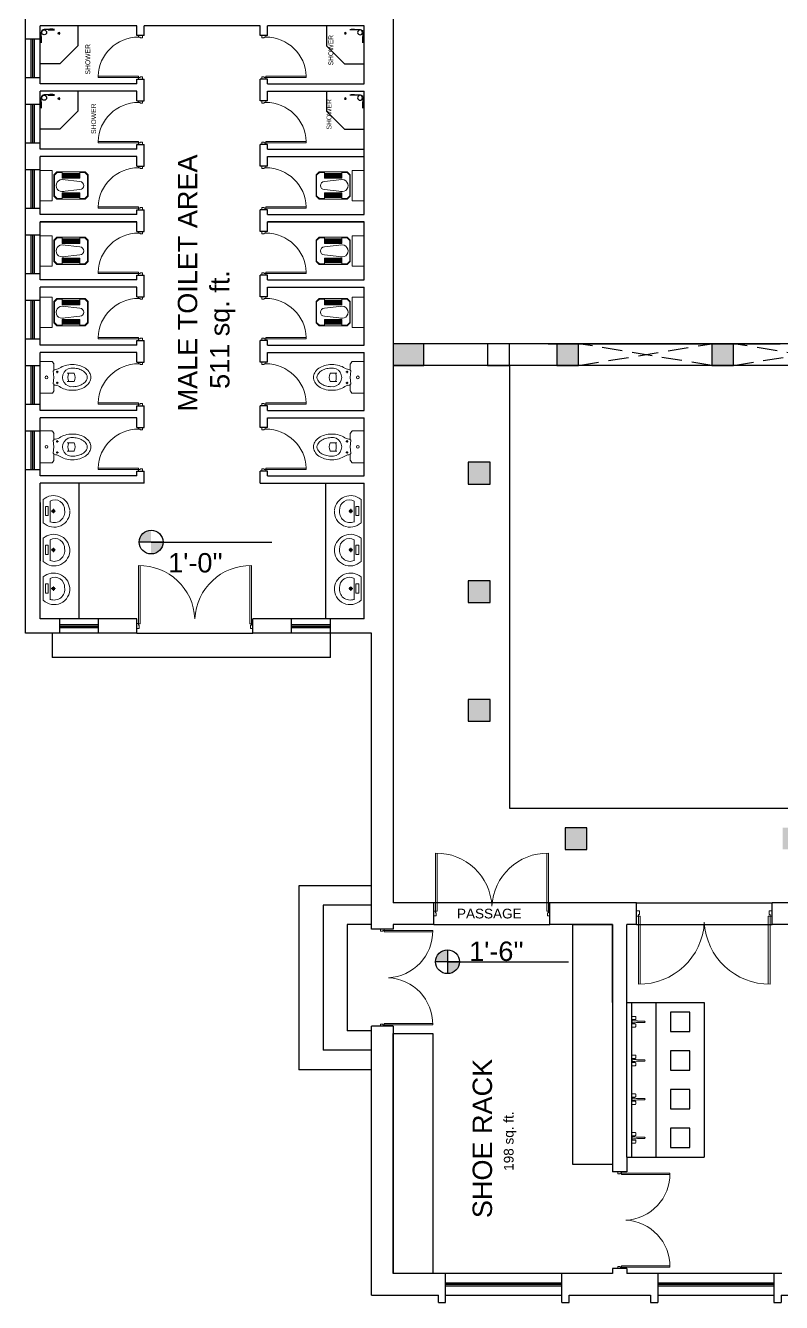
# Model space of a CAD drawing. Header units: inches. Extents: x -6210 to 141093, y -2740 to 21225.
# Drawn here: x 88003 to 88472, y 6016 to 6808 of the extents above; entities that cross this region are included whole.
import ezdxf

# ---------------------------------------------------------------- set-up
doc = ezdxf.new("R2010")
doc.units = ezdxf.units.IN
doc.header["$LTSCALE"] = 100
doc.header["$MEASUREMENT"] = 0
doc.linetypes.add('ACAD_ISO02W100', pattern=[15, 12, -3])
doc.linetypes.add('HIDDEN2', pattern=[0.1875, 0.125, -0.0625])
for name, color, linetype in [('1text', 6, 'Continuous'), ('arches', 83, 'Continuous'), ('beams', 30, 'Continuous'), ('boxes', 39, 'Continuous'), ('column', 2, 'Continuous'), ('FIXTURES', 251, 'Continuous'), ('steps', 9, 'Continuous'), ('walls', 1, 'Continuous'), ('windows', 150, 'Continuous')]:
    doc.layers.add(name, color=color, linetype=linetype)
for name, color, linetype, lineweight in [('DODTED', 2, 'HIDDEN2', 5), ('DOOR', 11, 'Continuous', 5), ('FURNITUR', 253, 'Continuous', 18), ('H', 8, 'Continuous', 5)]:
    doc.layers.add(name, color=color, linetype=linetype, lineweight=lineweight)
doc.styles.get("Standard").update_dxf_attribs({"font": 'arial.ttf', "height": 4})

# ---------------------------------------------------------------- blocks, each defined once
blk = doc.blocks.new('A$C0F316CBE')
at = {"linetype": 'Continuous'}
for p, q in [((0, 15.97), (1.88, 17.85)), ((0, 15.97), (0, 2.82)), ((0.38, 15.82), (2.04, 17.48)), ((1.88, 17.85), (19.36, 17.85)), ((2.04, 17.48), (5.17, 17.48)), ((5.17, 17.85), (5.17, 13.97)), ((5.69, 13.97), (5.69, 17.08)), ((6.21, 13.97), (6.21, 17.08)), ((6.73, 13.97), (6.73, 17.08)), ((7.24, 13.97), (7.24, 17.08)), ((7.76, 13.97), (7.76, 17.08)), ((8.28, 13.97), (8.28, 17.08)), ((8.8, 13.97), (8.8, 17.08)), ((9.32, 13.97), (9.32, 17.08)), ((9.84, 13.97), (9.84, 17.08)), ((10.36, 13.97), (10.36, 17.08)), ((10.88, 13.97), (10.88, 17.08)), ((11.4, 13.97), (11.4, 17.08)), ((11.92, 13.97), (11.92, 17.08)), ((12.44, 13.97), (12.44, 17.08)), ((12.95, 13.97), (12.95, 17.08)), ((13.47, 13.97), (13.47, 17.08)), ((13.99, 13.97), (13.99, 17.08)), ((14.51, 13.97), (14.51, 17.08)), ((15.03, 13.97), (15.03, 17.08)), ((15.55, 13.97), (15.55, 17.08)), ((16.07, 17.85), (16.07, 13.97)), ((16.07, 17.48), (19.2, 17.48)), ((20.86, 15.82), (19.2, 17.48)), ((21.24, 15.97), (19.36, 17.85)), ((21.24, 15.97), (21.24, 2.82)), ((22.35, 9.4), (22.35, 18.79)), ((22.35, 18.79), (29.87, 18.79)), ((29.87, 18.79), (29.87, 0)), ((0.38, 15.82), (0.38, 2.97)), ((5.17, 13.97), (16.07, 13.97)), ((16.07, 13.15), (5.17, 11.84)), ((20.86, 15.82), (20.86, 2.97)), ((22.35, 9.4), (22.35, 0)), ((0, 2.82), (1.88, 0.94)), ((0.38, 2.97), (2.04, 1.31)), ((1.88, 0.94), (19.36, 0.94)), ((2.04, 1.31), (5.17, 1.31)), ((16.07, 5.64), (5.17, 6.95)), ((5.17, 4.82), (16.07, 4.82)), ((5.17, 4.82), (5.17, 0.94)), ((5.69, 4.82), (5.69, 1.71)), ((6.21, 4.82), (6.21, 1.71)), ((6.73, 4.82), (6.73, 1.71)), ((7.24, 4.82), (7.24, 1.71)), ((7.76, 4.82), (7.76, 1.71)), ((8.28, 4.82), (8.28, 1.71)), ((8.8, 4.82), (8.8, 1.71)), ((9.32, 4.82), (9.32, 1.71)), ((9.84, 4.82), (9.84, 1.71)), ((10.36, 4.82), (10.36, 1.71)), ((10.88, 4.82), (10.88, 1.71)), ((11.4, 4.82), (11.4, 1.71)), ((11.92, 4.82), (11.92, 1.71)), ((12.44, 4.82), (12.44, 1.71)), ((12.95, 4.82), (12.95, 1.71)), ((13.47, 4.82), (13.47, 1.71)), ((13.99, 4.82), (13.99, 1.71)), ((14.51, 4.82), (14.51, 1.71)), ((15.03, 4.82), (15.03, 1.71)), ((15.55, 4.82), (15.55, 1.71)), ((16.07, 4.82), (16.07, 0.94)), ((16.07, 1.31), (19.2, 1.31)), ((20.86, 2.97), (19.2, 1.31)), ((21.24, 2.82), (19.36, 0.94)), ((22.35, 0), (29.87, 0))]:
    blk.add_line(p, q, dxfattribs=at)
for centre, radius, start, end in [((5.17, 9.39), 2.44, 90, 270), ((16.07, 9.39), 3.76, 256.23655, 103.76345)]:
    blk.add_arc(centre, radius, start, end, dxfattribs=at)
blk = doc.blocks.new('FDSADDFAEREWRWER')
at = {"layer": 'FURNITUR'}
for p, q in [((38129.7, -26484.29), (38128.31, -26484.29)), ((38129.03, -26485.01), (38129.03, -26483.58)), ((38131.03, -26483.27), (38131.03, -26479.55)), ((38131.03, -26487.72), (38131.46, -26483.74)), ((38131.11, -26479.29), (38132, -26478.04)), ((38131.37, -26483.56), (38131.12, -26483.42)), ((38139.46, -26477.85), (38132.36, -26477.85)), ((38139.68, -26497.37), (38139.68, -26478.08)), ((38122.79, -26485.17), (38118.71, -26485.17)), ((38122.79, -26490.28), (38118.71, -26490.28)), ((38129.72, -26491.16), (38128.31, -26491.16)), ((38129.03, -26491.9), (38129.03, -26490.49)), ((38131.03, -26487.72), (38131.45, -26491.69)), ((38131.03, -26495.9), (38131.03, -26492.12)), ((38131.34, -26491.88), (38131.14, -26491.96)), ((38131.11, -26496.16), (38132, -26497.41)), ((38139.46, -26497.6), (38132.36, -26497.6))]:
    blk.add_line(p, q, dxfattribs=at)
at = {"layer": 'FURNITUR', "extrusion": (0, 0, -1)}
for centre, major_axis, start_param, end_param in [((38116.61, -26489.36), (-6.28, 6.28), -0.250471, 0.175324), ((38116.61, -26489.36), (-4.71, 4.71), -0.250471, 0.175324), ((38118.42, -26491.94), (-8.51, 8.51), 0.175324, 0.503558), ((38118.42, -26491.94), (-6.94, -6.94), 1.74612, 2.074355), ((38119.6, -26496.03), (-11.52, 11.52), 0.503558, 0.785398), ((38119.6, -26496.03), (-9.95, -9.95), 2.074355, 2.310238), ((38119.88, -26487.72), (-4.12, 4.12), 0.626699, 4.08569), ((38119.6, -26496.03), (-11.52, -11.52), 2.356194, 2.638034), ((38120.78, -26491.94), (-8.51, 8.51), 1.067238, 1.389176), ((38131.06, -26476.04), (-4.89, -4.89), 5.503466, 6.019803), ((38129.03, -26484.29), (-0.275, 0.275), 3.926991, 7.068583), ((38129.03, -26484.29), (-0.275, 0.275), 0.785398, 3.926991), ((38131.47, -26479.55), (-0.314, 0.314), -0.785398, -0.165149), ((38131.2, -26483.27), (-0.125, 0.125), 4.434999, 5.497787), ((38131.28, -26483.72), (-0.125, -0.125), 2.864203, 4.034681), ((38132.36, -26478.3), (-0.314, -0.314), 1.405648, 2.356194), ((38139.46, -26478.08), (-0.157, -0.157), 2.356194, 3.926991), ((38113.86, -26487.72), (-4.02, 4.02), -0.785398, -0.250471), ((38113.86, -26487.72), (-4.02, -4.02), 0.250471, 0.785398), ((38116.61, -26486.09), (-6.28, 6.28), 4.537065, 4.96286), ((38113.86, -26487.72), (-2.45, -2.45), 0.785398, 1.320326), ((38113.86, -26487.72), (-2.45, 2.45), -1.320326, -0.785398), ((38116.61, -26486.09), (-4.71, 4.71), 4.537065, 4.96286), ((38118.42, -26483.51), (-6.94, -6.94), 5.779627, 6.107861), ((38123.16, -26487.72), (-3.69, -3.69), 0.295539, 1.275258), ((38118.71, -26485.35), (-0.125, -0.125), 1.275258, 2.356194), ((38118.71, -26490.1), (-0.125, 0.125), 3.926991, 5.007928), ((38114.82, -26487.72), (-5.34, -5.34), 3.582609, 4.271372), ((38131.06, -26499.41), (-4.89, 4.89), 0.263382, 0.779719), ((38129.03, -26491.16), (-0.275, 0.275), 3.926991, 7.068583), ((38129.03, -26491.16), (-0.275, 0.275), 0.785398, 3.926991), ((38131.2, -26492.12), (-0.125, 0.125), -0.785398, 0.415559), ((38131.28, -26491.71), (-0.125, -0.125), 3.819301, 5.127948), ((38135.68, -26487.72), (-0.627, 0.627), -0.785398, 2.356194), ((38135.68, -26487.72), (-0.627, -0.627), 3.926991, 7.068583), ((38118.42, -26483.51), (-8.51, 8.51), 4.208831, 4.537065), ((38119.6, -26479.42), (-11.52, -11.52), 5.497787, 5.779627), ((38119.6, -26479.42), (-9.95, 9.95), 3.972947, 4.208831), ((38119.6, -26479.42), (-11.52, 11.52), 3.645151, 3.926991), ((38120.78, -26483.51), (-8.51, -8.51), 4.894009, 5.215947), ((38131.47, -26495.9), (-0.314, 0.314), -1.405648, -0.785398), ((38132.36, -26497.15), (-0.314, 0.314), 3.926991, 4.877538), ((38139.46, -26497.37), (-0.157, -0.157), 3.926991, 5.497787)]:
    blk.add_ellipse(centre, major_axis=major_axis, ratio=1, start_param=start_param, end_param=end_param, dxfattribs=at)
blk = doc.blocks.new('A$C47FC17B3')
for p, q in [((0, 8.3), (0, 6.19)), ((0, 8.3), (6.63, 8.3)), ((2, 8.3), (2, 6.19)), ((4.63, 8.3), (4.63, 6.19)), ((6.63, 8.3), (6.63, 6.19)), ((0.39, 5.8), (1.61, 5.8)), ((2.85, 4.77), (2.85, 0.46)), ((3.78, 4.77), (3.78, 0.46)), ((6.24, 5.8), (5.02, 5.8))]:
    blk.add_line(p, q)
blk.add_lwpolyline([(2.28, 8.3), (4.35, 8.3), (4.35, 8.07), (2.28, 8.07)], close=True)
for centre, radius, start, end in [((-54.69, 1.86), 57.61, 2.89716, 6.19146), ((61.32, 1.86), 57.61, 173.80854, 177.10284), ((0.39, 6.19), 0.386, 180, 270), ((1.61, 6.19), 0.386, 270, 0), ((3.32, 0.46), 0.462, 180, 0), ((5.02, 6.19), 0.386, 180, 270), ((6.24, 6.19), 0.386, 270, 0)]:
    blk.add_arc(centre, radius, start, end)
blk = doc.blocks.new('A$C4A15109F')
at = {"layer": 'H'}
blk.add_blockref('A$C47FC17B3', (-3.32, 18.7), dxfattribs=at)
blk = doc.blocks.new('D')
at = {"layer": 'DOOR'}
for p, q in [((73476.83, 10997.38), (73476.83, 10955.35)), ((73477.98, 10955.35), (73477.98, 10997.38)), ((73557.36, 10955.35), (73557.36, 10997.38)), ((73558.52, 10997.38), (73558.52, 10955.35)), ((73475.67, 10955.37), (73476.83, 10955.37)), ((73475.67, 10951.98), (73475.67, 10955.37)), ((73476.83, 10955.37), (73476.83, 10954.21)), ((73476.83, 10955.35), (73477.98, 10955.35)), ((73558.52, 10955.35), (73557.36, 10955.35)), ((73559.67, 10955.37), (73558.52, 10955.37)), ((73558.52, 10955.37), (73558.52, 10954.21)), ((73559.67, 10951.98), (73559.67, 10955.37)), ((73477.4, 10951.98), (73475.67, 10951.98)), ((73476.83, 10954.21), (73477.4, 10954.21)), ((73477.4, 10954.21), (73477.4, 10951.98)), ((73557.94, 10954.21), (73557.94, 10951.98)), ((73558.52, 10954.21), (73557.94, 10954.21)), ((73557.94, 10951.98), (73559.67, 10951.98))]:
    blk.add_line(p, q, dxfattribs=at)
for centre, start, end in [((73477.4, 10957.07), 2.7057, 90.82091), ((73557.94, 10957.07), 89.17909, 177.2943)]:
    blk.add_arc(centre, 40.31, start, end, dxfattribs=at)
blk = doc.blocks.new('D1')
for points in [[(1.5, 40.9), (1.5, 1.9), (3, 1.9), (3, 40.9)], [(1.5, 0.4), (2.2, 0.4), (2.2, -1.9), (0, -1.9), (0, 1.9), (1.5, 1.9)], [(42, 1.9), (42, -1.9), (39.8, -1.9), (39.8, 0.4), (40.5, 0.4), (40.5, 1.9)]]:
    blk.add_lwpolyline(points, close=True)
blk.add_arc((1.5, 1.9), 39, 0, 88.1502)
blk = doc.blocks.new('LAV', base_point=(396, 588))
for p, q in [((396.16, 580.62), (396.16, 595.06)), ((400.34, 580.9), (400.34, 593.97)), ((397.56, 584.98), (397.56, 590.7)), ((397.56, 590.7), (399.3, 590.7)), ((399.3, 590.7), (399.3, 584.98)), ((396.16, 580.62), (396.16, 580.62)), ((399.3, 584.98), (397.56, 584.98)), ((400.34, 580.9), (400.34, 580.9))]:
    blk.add_line(p, q)
for centre, radius, start, end in [((402.61, 587.41), 10, 6.35112, 130.15119), ((403.37, 588.72), 6.06, 355.56068, 119.93468), ((402.96, 587.43), 9.62, 225.04094, 4.876), ((402.9, 587.29), 6.63, 247.37131, 10.7334)]:
    blk.add_arc(centre, radius, start, end)
blk = doc.blocks.new('A$C56213ABD')
for points in [[(11.23, 10.06), (8.56, 10.06)], [(9.9, 11.42), (9.9, 8.74)]]:
    blk.add_lwpolyline(points)
for centre, radius in [((9.89, 10.06), 0.938), ((9.9, 10.06), 0.75)]:
    blk.add_circle(centre, radius)
at = {"rotation": 270}
blk.add_blockref('LAV', (10.11, 16.55), dxfattribs=at)
blk = doc.blocks.new('f')
at = {"layer": 'FIXTURES'}
for p, q in [((3718.8, 2061), (3718.8, 2080.5)), ((3746.2, 2079.7), (3746.2, 2079.3)), ((3746.2, 2079.5), (3750.2, 2079.5)), ((3753, 2072.4), (3753.4, 2072.4)), ((3753.2, 2072.4), (3753.2, 2076.5)), ((3718.8, 2061), (3736.8, 2043)), ((3750.3, 2060.9), (3748.5, 2062.7)), ((3750.3, 2062.7), (3748.5, 2060.9)), ((3756.8, 2043), (3736.8, 2043))]:
    blk.add_line(p, q, dxfattribs=at)
for centre, radius in [((3750.3, 2076.5), 2.45), ((3749.4, 2061.8), 0.675)]:
    blk.add_circle(centre, radius, dxfattribs=at)
for centre, radius, start, end in [((3743, 2115.6), 36.4, 265.0668, 274.9332), ((3750.2, 2076.5), 3.03, 0, 90), ((3789.3, 2069.3), 36.4, 175.0668, 184.9332), ((3717.1, 2069.3), 36.4, 355.0668, 4.9332)]:
    blk.add_arc(centre, radius, start, end, dxfattribs=at)

msp = doc.modelspace()

# ---------------------------------------------------------------- hatches: boundary and pattern name
at = {"layer": '1text'}
h = msp.add_hatch(color=256, dxfattribs=at)
h.dxf.hatch_style = 1
h.paths.add_polyline_path([(88081.18721, 6495.01971, 0.414213562), (88073.80397, 6487.63648), (88081.18721, 6487.63648)])
h.paths.add_polyline_path([(88088.57045, 6487.63648), (88081.18721, 6487.63648), (88081.18721, 6480.25324, 0.414213562)])
h = msp.add_hatch(color=256, dxfattribs=at)
h.dxf.hatch_style = 1
h.paths.add_polyline_path([(88264.96166, 6234.87876, 0.414213562), (88257.57842, 6227.49553), (88264.96166, 6227.49553)])
h.paths.add_polyline_path([(88272.34489, 6227.49553), (88264.96166, 6227.49553), (88264.96166, 6220.11229, 0.414213562)])
at = {"layer": 'column'}
h = msp.add_hatch(color=256, dxfattribs=at)
h.dxf.hatch_style = 1
h.paths.add_polyline_path([(88250.27095, 6610.58138), (88231.32052, 6610.58138), (88231.32052, 6597.08138), (88250.27095, 6597.08138)])
h.paths.add_polyline_path([(88346.27095, 6610.58138), (88332.78303, 6610.58138), (88332.78303, 6597.08138), (88346.27095, 6597.08138)])
h.paths.add_polyline_path([(88442.27095, 6610.58138), (88428.78303, 6610.58138), (88428.78303, 6597.08138), (88442.27095, 6597.08138)])
h.paths.add_polyline_path([(88538.27095, 6610.58138), (88524.78303, 6610.58138), (88524.78303, 6597.08138), (88538.27095, 6597.08138)])
h.paths.add_polyline_path([(88634.27095, 6610.58138), (88620.78303, 6610.58138), (88620.78303, 6597.08138), (88634.27095, 6597.08138)])
h.paths.add_polyline_path([(88730.27095, 6610.58138), (88716.78303, 6610.58138), (88716.78303, 6597.08138), (88730.27095, 6597.08138)])
h.paths.add_polyline_path([(88826.27095, 6610.58138), (88812.78303, 6610.58138), (88812.78303, 6597.08138), (88826.27095, 6597.08138)])
h.paths.add_polyline_path([(88922.27095, 6610.58138), (88908.78303, 6610.58138), (88908.78303, 6597.08138), (88922.27095, 6597.08138)])
h.paths.add_polyline_path([(89018.27095, 6610.58138), (89004.78303, 6610.58138), (89004.78303, 6597.08138), (89018.27095, 6597.08138)])
h.paths.add_polyline_path([(89114.27095, 6610.58138), (89100.78303, 6610.58138), (89100.78303, 6597.08138), (89114.27095, 6597.08138)])
h.paths.add_polyline_path([(89210.27095, 6610.58138), (89196.78303, 6610.58138), (89196.78303, 6597.08138), (89210.27095, 6597.08138)])
h.paths.add_polyline_path([(89306.27095, 6610.58138), (89292.78303, 6610.58138), (89292.78303, 6597.08138), (89306.27095, 6597.08138)])
h.paths.add_polyline_path([(89402.27095, 6610.58138), (89388.78303, 6610.58138), (89388.78303, 6597.08138), (89402.27095, 6597.08138)])
h.paths.add_polyline_path([(89503.32052, 6610.58138), (89484.78303, 6610.58138), (89484.78303, 6597.08138), (89503.32052, 6597.08138)])
h = msp.add_hatch(color=256, dxfattribs=at)
h.dxf.hatch_style = 1
h.paths.add_polyline_path([(88291.32052, 6537.08138), (88277.8326, 6537.08138), (88277.8326, 6523.58138), (88291.32052, 6523.58138)])
h.paths.add_polyline_path([(88291.32052, 6463.58138), (88277.8326, 6463.58138), (88277.8326, 6450.08138), (88291.32052, 6450.08138)])
h.paths.add_polyline_path([(88291.32052, 6390.08138), (88277.8326, 6390.08138), (88277.8326, 6376.58138), (88291.32052, 6376.58138)])
h.paths.add_polyline_path([(88351.32052, 6310.58138), (88337.8326, 6310.58138), (88337.8326, 6297.08138), (88351.32052, 6297.08138)])
h.paths.add_polyline_path([(88486.29636, 6310.58138), (88472.80844, 6310.58138), (88472.80844, 6297.08138), (88486.29636, 6297.08138)])
h.paths.add_polyline_path([(88559.78427, 6310.58138), (88546.29636, 6310.58138), (88546.29636, 6297.08138), (88559.78427, 6297.08138)])
h.paths.add_polyline_path([(88633.27219, 6310.58138), (88619.78427, 6310.58138), (88619.78427, 6297.08138), (88633.27219, 6297.08138)])
h.paths.add_polyline_path([(88706.76011, 6310.58138), (88693.27219, 6310.58138), (88693.27219, 6297.08138), (88706.76011, 6297.08138)])
h.paths.add_polyline_path([(89060.4329, 6310.58138), (89046.94498, 6310.58138), (89046.94498, 6297.08138), (89060.4329, 6297.08138)])
h.paths.add_polyline_path([(89133.92082, 6310.58138), (89120.4329, 6310.58138), (89120.4329, 6297.08138), (89133.92082, 6297.08138)])
h.paths.add_polyline_path([(89207.40874, 6310.58138), (89193.92082, 6310.58138), (89193.92082, 6297.08138), (89207.40874, 6297.08138)])
h.paths.add_polyline_path([(89280.89666, 6310.58138), (89267.40874, 6310.58138), (89267.40874, 6297.08138), (89280.89666, 6297.08138)])
h.paths.add_polyline_path([(89367.8725, 6310.58138), (89354.38458, 6310.58138), (89354.38458, 6297.08138), (89367.8725, 6297.08138)])
h.paths.add_polyline_path([(89456.80844, 6390.08138), (89443.32052, 6390.08138), (89443.32052, 6376.58138), (89456.80844, 6376.58138)])
h.paths.add_polyline_path([(89456.80844, 6463.58138), (89443.32052, 6463.58138), (89443.32052, 6450.08138), (89456.80844, 6450.08138)])
h.paths.add_polyline_path([(89456.80844, 6537.08138), (89443.32052, 6537.08138), (89443.32052, 6523.58138), (89456.80844, 6523.58138)])

# ---------------------------------------------------------------- linework, layer by layer
at = {"layer": '1text'}
for p, q in [((88088.57045, 6487.63648), (88073.80397, 6487.63648)), ((88081.18721, 6487.63648), (88156.1286, 6487.63648)), ((88264.96166, 6234.87876), (88264.96166, 6220.11229)), ((88272.34489, 6227.49553), (88257.57842, 6227.49553)), ((88264.96166, 6227.49553), (88339.90305, 6227.49553))]:
    msp.add_line(p, q, dxfattribs=at)
for centre in [(88081.18721, 6487.63648), (88264.96166, 6227.49553)]:
    msp.add_circle(centre, 7.38324, dxfattribs=at)
at = {"layer": 'arches', "linetype": 'HIDDEN2'}
for p, q in [((88346.27095, 6597.08138), (88428.78303, 6610.58138)), ((88428.78303, 6597.08138), (88346.27095, 6610.58138)), ((88442.27095, 6597.08138), (88524.78303, 6610.58138)), ((88524.78303, 6597.08138), (88442.27095, 6610.58138))]:
    msp.add_line(p, q, dxfattribs=at)
at = {"layer": 'beams', "linetype": 'ACAD_ISO02W100'}
for p, q in [((88328.50457, 6264.08138), (88256.50457, 6264.08138)), ((88382.18863, 6264.08138), (88466.18863, 6264.08138)), ((88256.50457, 6250.58138), (88328.50457, 6250.58138)), ((88382.18863, 6250.58138), (88466.18863, 6250.58138))]:
    msp.add_line(p, q, dxfattribs=at)
at = {"layer": 'boxes'}
for points in [[(88342.56787, 6250.58138), (88367.18863, 6250.58138), (88367.18863, 6101.87228), (88342.56787, 6101.87228)], [(88231.32052, 6182.98699), (88255.94128, 6182.98699), (88255.94128, 6034.27789), (88231.32052, 6034.27789)]]:
    msp.add_lwpolyline(points, close=True, dxfattribs=at)
at = {"layer": 'column'}
for points in [[(88231.32052, 6597.08138), (88250.27095, 6597.08138), (88250.27095, 6610.58138), (88231.32052, 6610.58138)], [(88289.8326, 6597.08138), (88303.32052, 6597.08138), (88303.32052, 6610.58138), (88289.8326, 6610.58138)], [(88332.78303, 6597.08138), (88346.27095, 6597.08138), (88346.27095, 6610.58138), (88332.78303, 6610.58138)], [(88428.78303, 6597.08138), (88442.27095, 6597.08138), (88442.27095, 6610.58138), (88428.78303, 6610.58138)], [(88277.8326, 6523.58138), (88291.32052, 6523.58138), (88291.32052, 6537.08138), (88277.8326, 6537.08138)], [(88277.8326, 6450.08138), (88291.32052, 6450.08138), (88291.32052, 6463.58138), (88277.8326, 6463.58138)], [(88277.8326, 6376.58138), (88291.32052, 6376.58138), (88291.32052, 6390.08138), (88277.8326, 6390.08138)], [(88337.8326, 6297.08138), (88351.32052, 6297.08138), (88351.32052, 6310.58138), (88337.8326, 6310.58138)]]:
    msp.add_lwpolyline(points, close=True, dxfattribs=at)
at = {"layer": 'steps'}
for p, q in [((88019.82052, 6431.09943), (88019.82052, 6416.09943)), ((88072.32052, 6431.09943), (88144.32052, 6431.09943)), ((88192.32052, 6416.09943), (88192.32052, 6431.09943)), ((88192.32052, 6416.09943), (88019.82052, 6416.09943)), ((88172.82052, 6274.58138), (88172.82052, 6160.58138)), ((88217.82052, 6274.58138), (88172.82052, 6274.58138)), ((88187.82052, 6262.58138), (88187.82052, 6172.58138)), ((88217.82052, 6262.58138), (88187.82052, 6262.58138)), ((88202.82052, 6250.58138), (88202.82052, 6184.58138)), ((88217.82052, 6250.58138), (88202.82052, 6250.58138)), ((88217.82052, 6184.58138), (88202.82052, 6184.58138)), ((88217.82052, 6172.58138), (88187.82052, 6172.58138)), ((88217.82052, 6160.58138), (88172.82052, 6160.58138))]:
    msp.add_line(p, q, dxfattribs=at)
at = {"layer": 'walls', "color": 1}
for p, q in [((88231.32052, 6828.59943), (88231.32052, 6610.58138)), ((88003.32052, 6431.09943), (88003.32052, 6816.59943)), ((88072.32052, 6807.59943), (88012.32052, 6807.59943)), ((88148.82052, 6807.59943), (88076.82052, 6807.59943)), ((88076.82052, 6801.59943), (88076.82052, 6807.59943)), ((88213.32052, 6807.59943), (88153.32052, 6807.59943)), ((88153.32052, 6801.59943), (88153.32052, 6807.59943)), ((88213.32052, 6771.59943), (88213.32052, 6807.59943)), ((88076.82052, 6801.59943), (88072.32052, 6801.59943)), ((88153.32052, 6801.59943), (88148.82052, 6801.59943)), ((88072.32052, 6771.59943), (88012.32052, 6771.59943)), ((88072.32052, 6771.59943), (88072.32052, 6774.59943)), ((88072.32052, 6774.59943), (88076.82052, 6774.59943)), ((88076.82052, 6761.09943), (88076.82052, 6774.59943)), ((88148.82052, 6761.09943), (88148.82052, 6774.59943)), ((88153.32052, 6774.59943), (88148.82052, 6774.59943)), ((88153.32052, 6771.59943), (88153.32052, 6774.59943)), ((88153.32052, 6771.59943), (88213.32052, 6771.59943)), ((88012.32052, 6731.09943), (88012.32052, 6767.09943)), ((88072.32052, 6767.09943), (88012.32052, 6767.09943)), ((88072.32052, 6761.09943), (88072.32052, 6767.09943)), ((88072.32052, 6761.09943), (88076.82052, 6761.09943)), ((88153.32052, 6761.09943), (88148.82052, 6761.09943)), ((88153.32052, 6761.09943), (88153.32052, 6767.09943)), ((88153.32052, 6767.09943), (88213.32052, 6767.09943)), ((88213.32052, 6690.59943), (88213.32052, 6767.09943)), ((88072.32052, 6731.09943), (88012.32052, 6731.09943)), ((88072.32052, 6731.09943), (88072.32052, 6734.09943)), ((88072.32052, 6734.09943), (88076.82052, 6734.09943)), ((88076.82052, 6720.59943), (88076.82052, 6734.09943)), ((88148.82052, 6720.59943), (88148.82052, 6734.09943)), ((88153.32052, 6734.09943), (88148.82052, 6734.09943)), ((88153.32052, 6731.09943), (88153.32052, 6734.09943)), ((88153.32052, 6731.09943), (88213.32052, 6731.09943)), ((88012.32052, 6690.59943), (88012.32052, 6726.59943)), ((88072.32052, 6726.59943), (88012.32052, 6726.59943)), ((88072.32052, 6720.59943), (88072.32052, 6726.59943)), ((88072.32052, 6720.59943), (88076.82052, 6720.59943)), ((88153.32052, 6720.59943), (88148.82052, 6720.59943)), ((88153.32052, 6720.59943), (88153.32052, 6726.59943)), ((88153.32052, 6726.59943), (88213.32052, 6726.59943)), ((88072.32052, 6690.59943), (88012.32052, 6690.59943)), ((88072.32052, 6690.59943), (88072.32052, 6693.59943)), ((88072.32052, 6693.59943), (88076.82052, 6693.59943)), ((88076.82052, 6680.09943), (88076.82052, 6693.59943)), ((88148.82052, 6680.09943), (88148.82052, 6693.59943)), ((88153.32052, 6693.59943), (88148.82052, 6693.59943)), ((88153.32052, 6690.59943), (88153.32052, 6693.59943)), ((88153.32052, 6690.59943), (88213.32052, 6690.59943)), ((88012.32052, 6668.09943), (88012.32052, 6686.09943)), ((88012.32052, 6686.09943), (88072.32052, 6686.09943)), ((88072.32052, 6686.09943), (88012.32052, 6686.09943)), ((88072.32052, 6680.09943), (88072.32052, 6686.09943)), ((88153.32052, 6680.09943), (88153.32052, 6686.09943)), ((88213.32052, 6686.09943), (88153.32052, 6686.09943)), ((88153.32052, 6686.09943), (88213.32052, 6686.09943)), ((88213.32052, 6650.09943), (88213.32052, 6686.09943)), ((88072.32052, 6680.09943), (88076.82052, 6680.09943)), ((88153.32052, 6680.09943), (88148.82052, 6680.09943)), ((88012.32052, 6650.09943), (88012.32052, 6668.09943)), ((88072.32052, 6650.09943), (88012.32052, 6650.09943)), ((88072.32052, 6650.09943), (88072.32052, 6653.09943)), ((88072.32052, 6653.09943), (88076.82052, 6653.09943)), ((88076.82052, 6639.59943), (88076.82052, 6653.09943)), ((88148.82052, 6639.59943), (88148.82052, 6653.09943)), ((88153.32052, 6653.09943), (88148.82052, 6653.09943)), ((88153.32052, 6650.09943), (88153.32052, 6653.09943)), ((88153.32052, 6650.09943), (88213.32052, 6650.09943)), ((88072.32052, 6645.59943), (88012.32052, 6645.59943)), ((88012.32052, 6632.09943), (88012.32052, 6645.59943)), ((88072.32052, 6639.59943), (88072.32052, 6645.59943)), ((88153.32052, 6645.59943), (88213.32052, 6645.59943)), ((88153.32052, 6639.59943), (88153.32052, 6645.59943)), ((88213.32052, 6609.59943), (88213.32052, 6645.59943)), ((88072.32052, 6639.59943), (88076.82052, 6639.59943)), ((88153.32052, 6639.59943), (88148.82052, 6639.59943)), ((88012.32052, 6609.59943), (88012.32052, 6632.09943)), ((88072.32052, 6609.59943), (88012.32052, 6609.59943)), ((88072.32052, 6609.59943), (88072.32052, 6612.59943)), ((88072.32052, 6612.59943), (88076.82052, 6612.59943)), ((88076.82052, 6599.09943), (88076.82052, 6612.59943)), ((88148.82052, 6599.09943), (88148.82052, 6612.59943)), ((88153.32052, 6612.59943), (88148.82052, 6612.59943)), ((88153.32052, 6609.59943), (88153.32052, 6612.59943)), ((88153.32052, 6609.59943), (88213.32052, 6609.59943)), ((89503.32052, 6610.58138), (88231.32052, 6610.58138)), ((88231.32052, 6610.58138), (88231.32052, 6264.08138)), ((88327.32052, 6610.58138), (88375.32052, 6610.58138)), ((88375.32052, 6610.58138), (88399.32052, 6610.58138)), ((88399.32052, 6610.58138), (88423.32052, 6610.58138)), ((88423.32052, 6610.58138), (88447.32052, 6610.58138)), ((88447.32052, 6610.58138), (88471.32052, 6610.58138)), ((88072.32052, 6605.09943), (88012.32052, 6605.09943)), ((88012.32052, 6596.09943), (88012.32052, 6605.09943)), ((88072.32052, 6599.09943), (88072.32052, 6605.09943)), ((88153.32052, 6605.09943), (88213.32052, 6605.09943)), ((88153.32052, 6599.09943), (88153.32052, 6605.09943)), ((88213.32052, 6569.09943), (88213.32052, 6605.09943)), ((88012.32052, 6569.09943), (88012.32052, 6596.09943)), ((88072.32052, 6599.09943), (88076.82052, 6599.09943)), ((88153.32052, 6599.09943), (88148.82052, 6599.09943)), ((89503.32052, 6597.08138), (88231.32052, 6597.08138)), ((88072.32052, 6569.09943), (88072.32052, 6572.09943)), ((88072.32052, 6572.09943), (88076.82052, 6572.09943)), ((88076.82052, 6558.59943), (88076.82052, 6572.09943)), ((88148.82052, 6558.59943), (88148.82052, 6572.09943)), ((88153.32052, 6572.09943), (88148.82052, 6572.09943)), ((88153.32052, 6569.09943), (88153.32052, 6572.09943)), ((88072.32052, 6569.09943), (88012.32052, 6569.09943)), ((88072.32052, 6564.59943), (88012.32052, 6564.59943)), ((88012.32052, 6560.09943), (88012.32052, 6564.59943)), ((88072.32052, 6560.09943), (88072.32052, 6564.59943)), ((88153.32052, 6569.09943), (88213.32052, 6569.09943)), ((88153.32052, 6564.59943), (88213.32052, 6564.59943)), ((88153.32052, 6560.09943), (88153.32052, 6564.59943)), ((88213.32052, 6528.59943), (88213.32052, 6564.59943)), ((88012.32052, 6528.59943), (88012.32052, 6560.09943)), ((88072.32052, 6558.59943), (88072.32052, 6560.09943)), ((88072.32052, 6558.59943), (88076.82052, 6558.59943)), ((88153.32052, 6558.59943), (88148.82052, 6558.59943)), ((88153.32052, 6558.59943), (88153.32052, 6560.09943)), ((88072.32052, 6528.59943), (88072.32052, 6531.59943)), ((88072.32052, 6531.59943), (88076.82052, 6531.59943)), ((88076.82052, 6524.09943), (88076.82052, 6531.59943)), ((88148.82052, 6524.09943), (88148.82052, 6531.59943)), ((88153.32052, 6531.59943), (88148.82052, 6531.59943)), ((88153.32052, 6528.59943), (88153.32052, 6531.59943)), ((88072.32052, 6528.59943), (88012.32052, 6528.59943)), ((88076.82052, 6524.09943), (88012.32052, 6524.09943)), ((88012.32052, 6440.09943), (88012.32052, 6524.09943)), ((88036.32052, 6524.09943), (88036.32052, 6440.09943)), ((88148.82052, 6524.09943), (88213.32052, 6524.09943)), ((88153.32052, 6528.59943), (88213.32052, 6528.59943)), ((88189.32052, 6524.09943), (88189.32052, 6440.09943)), ((88213.32052, 6440.09943), (88213.32052, 6524.09943)), ((88012.32052, 6512.09943), (88012.32052, 6494.09943)), ((88012.32052, 6494.09943), (88012.32052, 6476.09943)), ((88072.32052, 6440.09943), (88012.32052, 6440.09943)), ((88072.32052, 6431.09943), (88072.32052, 6440.09943)), ((88213.32052, 6440.09943), (88144.32052, 6440.09943)), ((88144.32052, 6431.09943), (88144.32052, 6440.09943)), ((88168.32052, 6431.09943), (88168.32052, 6440.09943)), ((88192.32052, 6431.09943), (88192.32052, 6440.09943)), ((88072.32052, 6431.09943), (88003.32052, 6431.09943)), ((88217.82052, 6431.09943), (88144.32052, 6431.09943)), ((88256.50457, 6264.08138), (88231.32052, 6264.08138)), ((88256.50457, 6250.58138), (88256.50457, 6264.08138)), ((88382.18863, 6264.08138), (88328.50457, 6264.08138)), ((88328.50457, 6250.58138), (88328.50457, 6264.08138)), ((88382.18863, 6250.58138), (88382.18863, 6264.08138)), ((89063.18863, 6264.08138), (88466.18863, 6264.08138)), ((88466.18863, 6250.58138), (88466.18863, 6264.08138)), ((88256.50457, 6250.58138), (88231.32052, 6250.58138)), ((88231.32052, 6250.58138), (88231.32052, 6247.58138)), ((88367.18863, 6250.58138), (88328.50457, 6250.58138)), ((88367.18863, 6202.27789), (88367.18863, 6250.58138)), ((88367.18863, 6250.58138), (88367.18863, 6097.27789)), ((88382.18863, 6250.58138), (88376.18863, 6250.58138)), ((88382.18863, 6250.58138), (88376.18863, 6250.58138)), ((88376.18863, 6202.27789), (88376.18863, 6250.58138)), ((88712.18863, 6250.58138), (88466.18863, 6250.58138)), ((88471.32052, 6250.58138), (88466.18863, 6250.58138)), ((88376.18863, 6178.27789), (88376.18863, 6202.27789)), ((88376.18863, 6202.27789), (88424.18863, 6202.27789)), ((88379.18863, 6178.27789), (88379.18863, 6202.27789)), ((88394.18863, 6202.27789), (88394.18863, 6106.27789)), ((88424.18863, 6202.27789), (88424.18863, 6178.27789)), ((88217.82052, 6020.77789), (88217.82052, 6187.58138)), ((88231.32052, 6187.58138), (88231.32052, 6034.27789)), ((88376.18863, 6154.27789), (88376.18863, 6178.27789)), ((88379.18863, 6154.27789), (88379.18863, 6178.27789)), ((88424.18863, 6178.27789), (88424.18863, 6154.27789)), ((88376.18863, 6130.27789), (88376.18863, 6154.27789)), ((88379.18863, 6130.27789), (88379.18863, 6154.27789)), ((88424.18863, 6154.27789), (88424.18863, 6130.27789)), ((88376.18863, 6106.27789), (88376.18863, 6130.27789)), ((88379.18863, 6106.27789), (88379.18863, 6130.27789)), ((88424.18863, 6130.27789), (88424.18863, 6106.27789)), ((88376.18863, 6106.27789), (88424.18863, 6106.27789)), ((88376.18863, 6106.27789), (88376.18863, 6097.27789)), ((88376.18863, 6097.27789), (88367.18863, 6097.27789)), ((88367.18863, 6034.27789), (88231.32052, 6034.27789)), ((88263.79512, 6016.27789), (88263.79512, 6034.27789)), ((88335.79512, 6016.27789), (88335.79512, 6034.27789)), ((88376.18863, 6037.27789), (88367.18863, 6037.27789)), ((88367.18863, 6037.27789), (88367.18863, 6034.27789)), ((88376.18863, 6037.27789), (88376.18863, 6034.27789)), ((88400.18863, 6034.27789), (88376.18863, 6034.27789)), ((88424.18863, 6034.27789), (88400.18863, 6034.27789)), ((88448.18863, 6034.27789), (88424.18863, 6034.27789)), ((88472.18863, 6034.27789), (88448.18863, 6034.27789)), ((88217.82052, 6020.77789), (88259.29512, 6020.77789)), ((88259.29512, 6016.27789), (88259.29512, 6020.77789)), ((88259.29512, 6016.27789), (88263.79512, 6016.27789)), ((88263.79512, 6020.77789), (88335.79512, 6020.77789)), ((88335.79512, 6016.27789), (88340.29512, 6016.27789)), ((88340.29512, 6020.77789), (88390.86106, 6020.77789)), ((88340.29512, 6016.27789), (88340.29512, 6020.77789)), ((88390.86106, 6016.27789), (88395.36106, 6016.27789)), ((88395.36106, 6020.77789), (88467.36106, 6020.77789)), ((88467.36106, 6016.27789), (88471.86106, 6016.27789)), ((88471.86106, 6020.77789), (88486.86106, 6020.77789))]:
    msp.add_line(p, q, dxfattribs=at)
at = {"layer": 'walls'}
for p, q in [((88012.32052, 6771.59943), (88012.32052, 6807.59943)), ((88072.32052, 6801.59943), (88072.32052, 6807.59943)), ((88148.82052, 6801.59943), (88148.82052, 6807.59943)), ((88012.32052, 6799.34943), (88003.32052, 6799.34943)), ((88012.32052, 6775.34943), (88003.32052, 6775.34943)), ((88012.32052, 6758.84943), (88003.32052, 6758.84943)), ((88012.32052, 6734.84943), (88003.32052, 6734.84943)), ((88012.32052, 6718.34943), (88003.32052, 6718.34943)), ((88012.32052, 6694.34943), (88003.32052, 6694.34943)), ((88012.32052, 6677.84943), (88003.32052, 6677.84943)), ((88012.32052, 6653.84943), (88003.32052, 6653.84943)), ((88012.32052, 6637.34943), (88003.32052, 6637.34943)), ((88012.32052, 6613.34943), (88003.32052, 6613.34943)), ((88012.32052, 6596.84943), (88003.32052, 6596.84943)), ((88012.32052, 6572.84943), (88003.32052, 6572.84943)), ((88012.32052, 6556.34943), (88003.32052, 6556.34943)), ((88012.32052, 6532.34943), (88003.32052, 6532.34943)), ((88024.32052, 6440.09943), (88024.32052, 6431.09943)), ((88048.32052, 6440.09943), (88048.32052, 6431.09943)), ((88217.82052, 6247.58138), (88217.82052, 6431.09943)), ((88231.32052, 6247.58138), (88217.82052, 6247.58138)), ((88231.32052, 6187.58138), (88217.82052, 6187.58138)), ((88395.36106, 6034.27789), (88395.36106, 6016.27789)), ((88467.36106, 6034.27789), (88467.36106, 6016.27789)), ((88390.86106, 6020.77789), (88390.86106, 6016.27789)), ((88471.86106, 6020.77789), (88471.86106, 6016.27789))]:
    msp.add_line(p, q, dxfattribs=at)
at = {"layer": 'walls', "color": 5}
for p, q in [((88303.32052, 6597.08138), (88303.32052, 6322.58138)), ((88303.32052, 6322.58138), (89431.32052, 6322.58138))]:
    msp.add_line(p, q, dxfattribs=at)
at = {"layer": 'walls'}
for points in [[(88403.18863, 6184.27789), (88415.18863, 6184.27789), (88415.18863, 6196.27789), (88403.18863, 6196.27789)], [(88403.18863, 6160.27789), (88415.18863, 6160.27789), (88415.18863, 6172.27789), (88403.18863, 6172.27789)], [(88403.18863, 6136.27789), (88415.18863, 6136.27789), (88415.18863, 6148.27789), (88403.18863, 6148.27789)], [(88403.18863, 6112.27789), (88415.18863, 6112.27789), (88415.18863, 6124.27789), (88403.18863, 6124.27789)]]:
    msp.add_lwpolyline(points, close=True, dxfattribs=at)
at = {"layer": 'windows'}
for p, q in [((88006.82052, 6775.34943), (88006.82052, 6799.34943)), ((88007.82052, 6775.34943), (88007.82052, 6799.34943)), ((88008.82052, 6775.34943), (88008.82052, 6799.34943)), ((88006.82052, 6734.84943), (88006.82052, 6758.84943)), ((88007.82052, 6734.84943), (88007.82052, 6758.84943)), ((88008.82052, 6734.84943), (88008.82052, 6758.84943)), ((88006.82052, 6694.34943), (88006.82052, 6718.34943)), ((88007.82052, 6694.34943), (88007.82052, 6718.34943)), ((88008.82052, 6694.34943), (88008.82052, 6718.34943)), ((88006.82052, 6653.84943), (88006.82052, 6677.84943)), ((88007.82052, 6653.84943), (88007.82052, 6677.84943)), ((88008.82052, 6653.84943), (88008.82052, 6677.84943)), ((88006.82052, 6613.34943), (88006.82052, 6637.34943)), ((88007.82052, 6613.34943), (88007.82052, 6637.34943)), ((88008.82052, 6613.34943), (88008.82052, 6637.34943)), ((88006.82052, 6572.84943), (88006.82052, 6596.84943)), ((88007.82052, 6572.84943), (88007.82052, 6596.84943)), ((88008.82052, 6572.84943), (88008.82052, 6596.84943)), ((88006.82052, 6532.34943), (88006.82052, 6556.34943)), ((88007.82052, 6532.34943), (88007.82052, 6556.34943)), ((88008.82052, 6532.34943), (88008.82052, 6556.34943)), ((88024.32052, 6436.59943), (88048.32052, 6436.59943)), ((88024.32052, 6435.59943), (88048.32052, 6435.59943)), ((88168.32052, 6436.59943), (88192.32052, 6436.59943)), ((88168.32052, 6435.59943), (88192.32052, 6435.59943)), ((88024.32052, 6434.59943), (88048.32052, 6434.59943)), ((88168.32052, 6434.59943), (88192.32052, 6434.59943)), ((88263.79512, 6028.52789), (88335.79512, 6028.52789)), ((88263.79512, 6027.52789), (88335.79512, 6027.52789)), ((88263.79512, 6026.52789), (88335.79512, 6026.52789)), ((88395.36106, 6028.52789), (88467.36106, 6028.52789)), ((88395.36106, 6027.52789), (88467.36106, 6027.52789)), ((88395.36106, 6026.52789), (88467.36106, 6026.52789))]:
    msp.add_line(p, q, dxfattribs=at)

# ---------------------------------------------------------------- block references
at = {"layer": 'DODTED', "xscale": -1, "rotation": 90.00000000000087}
for p in [(88406.18863, 6190.27789), (88406.18863, 6166.27789), (88406.18863, 6142.27789), (88406.18863, 6118.27789)]:
    msp.add_blockref('A$C4A15109F', p, dxfattribs=at)
at = {"layer": 'DOOR', "extrusion": (1e-16, 1.77465e-30, -1), "xscale": -0.6428571428571358, "yscale": 0.6428571428571361, "zscale": 0.6428571428571361, "rotation": 269.999999999999}
for p in [(-88074.57052, 6774.59943), (-88074.57052, 6734.09943), (-88074.57052, 6693.59943), (-88074.57052, 6653.09943), (-88074.57052, 6612.59943), (-88074.57052, 6572.09943), (-88074.57052, 6531.59943)]:
    msp.add_blockref('D1', p, dxfattribs=at)
at = {"layer": 'DOOR', "extrusion": (-1e-16, -1.77465e-30, -1), "xscale": 0.642857142857136, "yscale": 0.642857142857136, "zscale": 0.642857142857136, "rotation": 89.99999999999895}
for p in [(-88151.07052, 6774.59943), (-88151.07052, 6734.09943), (-88151.07052, 6693.59943), (-88151.07052, 6653.09943), (-88151.07052, 6612.59943), (-88151.07052, 6572.09943), (-88151.07052, 6531.59943)]:
    msp.add_blockref('D1', p, dxfattribs=at)
at = {"layer": 'FURNITUR'}
for p, xscale, yscale, zscale, rotation in [((89301.65258, 4479.57949), 0.619677275441666, 0.619677275441666, 0.619677275441666, 90.00000000000091), ((86923.98845, 4479.57949), -0.6196772754416661, 0.6196772754416661, 0.6196772754416661, 270.000000000001), ((89301.65258, 4439.07949), 0.619677275441666, 0.619677275441666, 0.619677275441666, 90.00000000000091), ((86923.98845, 4439.07949), -0.6196772754416661, 0.6196772754416661, 0.6196772754416661, 270.000000000001)]:
    msp.add_blockref('f', p, dxfattribs=dict(at, xscale=xscale, yscale=yscale, zscale=zscale, rotation=rotation))
for name, p, rotation in [('A$C0F316CBE', (88042.18798, 6717.9962), 180.000000000001), ('A$C0F316CBE', (88042.18798, 6677.4962), 180.000000000001), ('A$C0F316CBE', (88042.18798, 6639.48741), 180.000000000001), ('A$C56213ABD', (88030.70406, 6496.90705), 90.000000000001), ('A$C56213ABD', (88030.70406, 6472.90705), 90.000000000001), ('A$C56213ABD', (88030.70406, 6448.90705), 90.000000000001)]:
    msp.add_blockref(name, p, dxfattribs=dict(at, rotation=rotation))
at = {"layer": 'FURNITUR', "xscale": -1}
for name, p, rotation in [('A$C0F316CBE', (88183.45306, 6717.9962), 180), ('A$C0F316CBE', (88183.45306, 6677.4962), 180), ('A$C0F316CBE', (88183.45306, 6639.48741), 180), ('A$C56213ABD', (88194.93697, 6496.90705), 270.000000000001), ('A$C56213ABD', (88194.93697, 6472.90705), 270.000000000001), ('A$C56213ABD', (88194.93697, 6448.90705), 270.000000000001)]:
    msp.add_blockref(name, p, dxfattribs=dict(at, rotation=rotation))
for p in [(126151.99761, 33077.43241), (126151.99761, 33034.34638)]:
    msp.add_blockref('FDSADDFAEREWRWER', p, dxfattribs=at)
at = {"layer": 'FURNITUR'}
for p in [(50073.64342, 33077.43241), (50073.64342, 33034.34638)]:
    msp.add_blockref('FDSADDFAEREWRWER', p, dxfattribs=at)
at = {"layer": 'walls', "xscale": 0.8571428566935295, "yscale": 0.8571428566935295, "zscale": 0.8571428566935295}
for p in [(25093.17418, -2953.2616), (25277.35824, -3131.52964)]:
    msp.add_blockref('D', p, dxfattribs=at)
at = {"layer": 'walls', "xscale": -1, "rotation": 180}
msp.add_blockref('D', (14906.51791, 17211.00184), dxfattribs=at)
at = {"layer": 'walls', "xscale": 0.7142857139113471, "yscale": 0.7142857139113471, "zscale": 0.7142857139113471, "rotation": 270.000000000001}
for p in [(80400.51966, 58730.20333), (80547.63778, 58579.89983)]:
    msp.add_blockref('D', p, dxfattribs=at)

# ---------------------------------------------------------------- texts
at = {"layer": '1text', "attachment_point": 1, "rotation": 90}
for s, width, insert, char_height in [('SHOWER', 43.8203148, (88191.12173, 6783.09819), 3), ('SHOWER', 43.8203148, (88040.42396, 6777.47361), 3), ('SHOWER', 43.8203148, (88189.98048, 6743.36507), 3), ('SHOWER', 43.8203148, (88044.05224, 6740.62591), 3), ('MALE TOILET AREA\\P   511 sq. ft.', 408.0624556, (88097.75729, 6568.61152), 12), ('SHOE RACK', 408.0624556, (88280.55054, 6068.55753), 12), ('198 sq. ft.', 88.4725115, (88299.89215, 6097.87904), 6)]:
    msp.add_mtext_dynamic_manual_height_columns(s, width=width, gutter_width=240, heights=[0], dxfattribs=dict(at, insert=insert, char_height=char_height))
at = {"layer": '1text', "attachment_point": 1}
for s, width, insert, char_height in [("1'-0''", 12, (88091.77277, 6480.79121), 12), ('PASSAGE', 68.9807269, (88270.83764, 6260.32855), 6), ("1'-6''", 12, (88278.38332, 6239.97732), 12)]:
    msp.add_mtext_dynamic_manual_height_columns(s, width=width, gutter_width=240, heights=[0], dxfattribs=dict(at, insert=insert, char_height=char_height))

doc.saveas('drawing.dxf')
